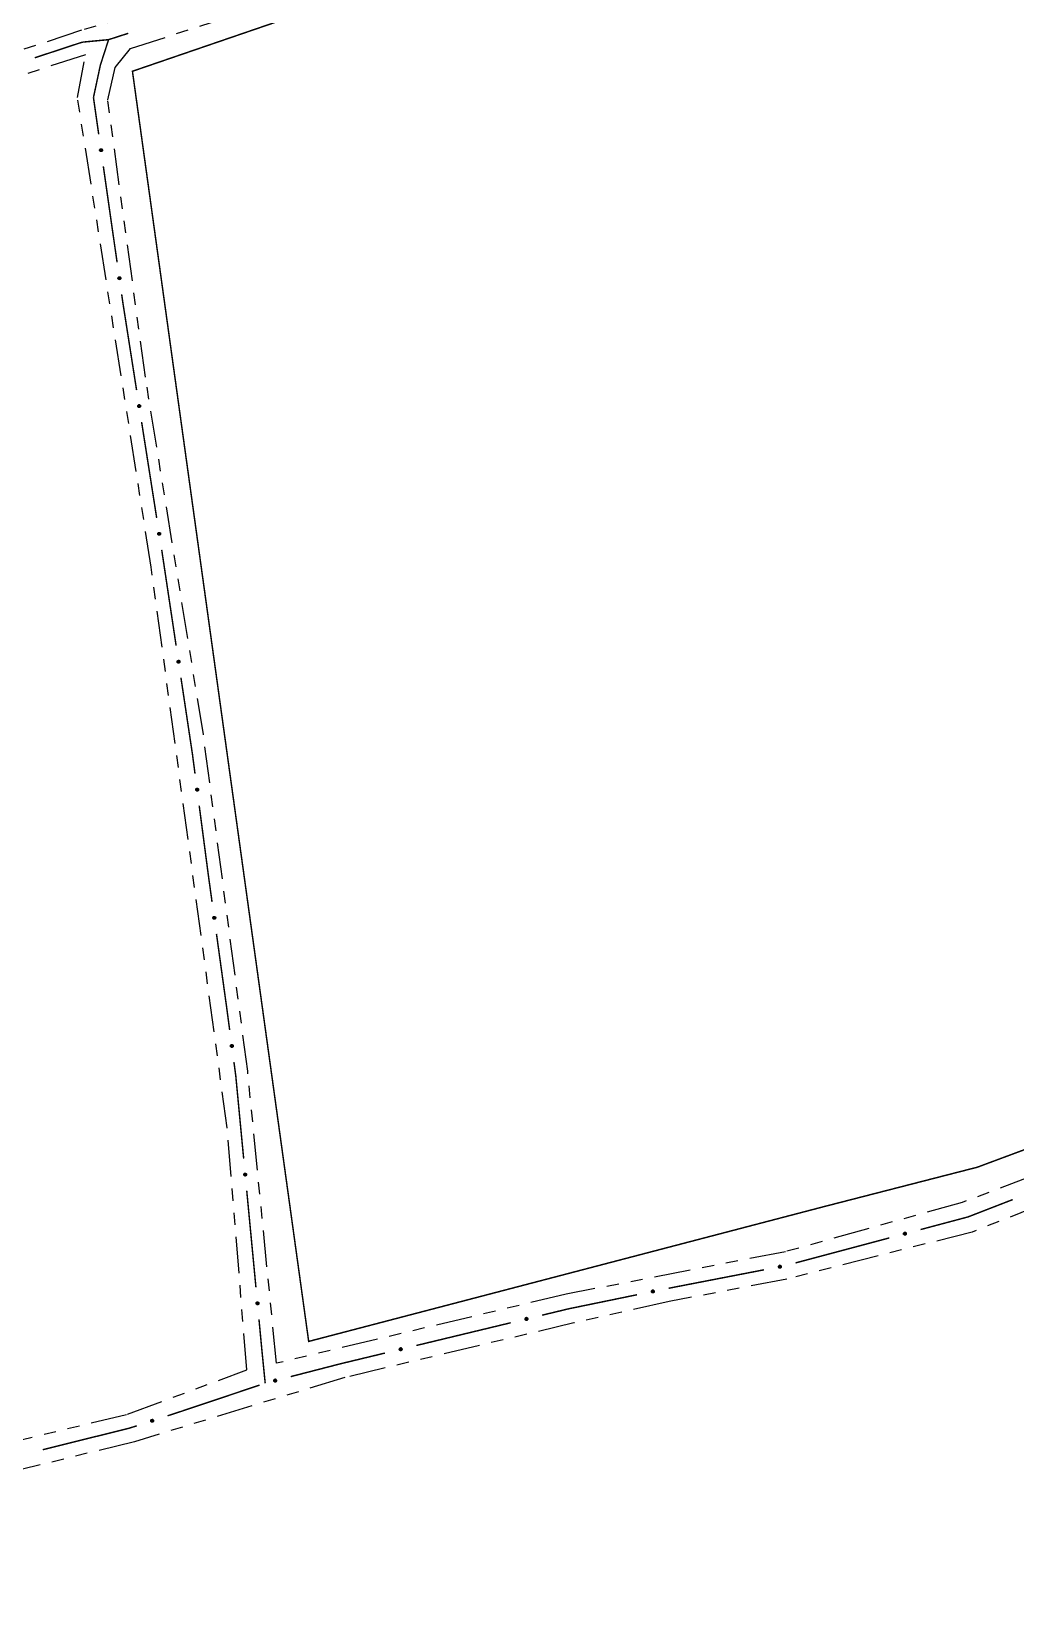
# Model space of a CAD drawing. Extents: x 209066 to 212010, y 4879784 to 4881672.
# Drawn here: x 209366.6 to 209488.4, y 4880762.4 to 4880955.9 of the extents above; entities that cross this region are included whole.
import ezdxf

# ---------------------------------------------------------------- set-up
doc = ezdxf.new("R2010")
doc.units = 0
doc.header["$LTSCALE"] = 1.5
doc.header["$MEASUREMENT"] = 0
doc.linetypes.add('TRACO_12', pattern=[2.5, 2, -0.5])
doc.linetypes.add('TRACO_25', pattern=[8, 3, -1, 1, -1, 1, -1])
for name, color, linetype in [('RU-QUADRA', 210, 'CONTINUOUS'), ('SV-EIXO-ROD-ESTR', 7, 'CONTINUOUS'), ('SV-EIXO-RUA-N-PAV', 6, 'CONTINUOUS'), ('SV-EST-M-N-PAV', 20, 'CONTINUOUS'), ('SV-RUA-NAO-PAV', 7, 'CONTINUOUS')]:
    doc.layers.add(name, color=color, linetype=linetype)

msp = doc.modelspace()

# ---------------------------------------------------------------- linework, layer by layer
at = {"layer": 'RU-QUADRA', "linetype": 'TRACO_12', "const_width": 0.18, "flags": 128}
msp.add_lwpolyline([(209718.3246, 4881044.929615), (209712.598148, 4881087.980998), (209691.862048, 4881073.863046), (209673.123605, 4881065.077061), (209666.486273, 4881061.964983), (209645.389483, 4881055.046279), (209624.972192, 4881052.267117), (209614.37397, 4881047.16794), (209603.556079, 4881039.069087), (209587.8992, 4881026.670818), (209573.101829, 4881018.112119), (209531.688464, 4881001.255009), (209508.0117, 4880993.651309), (209441.944601, 4880972.434117), (209379.131711, 4880950.904411), (209400.925103, 4880793.760482), (209464.715825, 4880810.457013), (209483.613086, 4880815.315994), (209515.30812, 4880827.113899), (209539.044486, 4880835.112419), (209582.972543, 4880853.685479), (209640.795505, 4880878.159065), (209676.862274, 4880892.502665), (209700.28511, 4880905.888866), (209704.886504, 4880908.307522), (209734.432247, 4880923.83781), (209722.344442, 4881014.708502), (209721.581764, 4881020.442303)], close=True, dxfattribs=at)
at = {"layer": 'SV-EIXO-ROD-ESTR', "const_width": 0.18}
for points in [[(209367.058218, 4880952.572275), (209372.756895, 4880954.449794)], [(209372.756895, 4880954.449794), (209372.924604, 4880954.505048)], [(209372.924604, 4880954.505048), (209375.735309, 4880954.772735)], [(209375.735309, 4880954.772735), (209376.181401, 4880954.815219)], [(209376.181401, 4880954.815219), (209377.658348, 4880955.291654)], [(209377.658348, 4880955.291654), (209378.585227, 4880955.590647)], [(209378.585227, 4880955.590647), (209378.61015, 4880955.598361)]]:
    msp.add_lwpolyline(points, dxfattribs=at)
at = {"layer": 'SV-EIXO-RUA-N-PAV', "const_width": 0.18}
for points in [[(209376.181401, 4880954.815219), (209375.259871, 4880951.960262)], [(209375.259871, 4880951.960262), (209375.166968, 4880951.672441)], [(209375.166968, 4880951.672441), (209374.395515, 4880948.056257)], [(209374.395515, 4880948.056257), (209374.309916, 4880947.655011)], [(209374.309916, 4880947.655011), (209374.961012, 4880943.111703)], [(209375.52845, 4880939.152155), (209377.230763, 4880927.273514)], [(209377.798201, 4880923.313966), (209377.94006, 4880922.32408)], [(209377.94006, 4880922.32408), (209377.952386, 4880922.23807)], [(209377.952386, 4880922.23807), (209379.333631, 4880913.432633)], [(209379.333631, 4880913.432633), (209379.452227, 4880912.676586)], [(209379.452227, 4880912.676586), (209379.643922, 4880911.45685)], [(209380.264943, 4880907.505352), (209382.128006, 4880895.65086)], [(209382.749027, 4880891.699362), (209382.773302, 4880891.544904)], [(209382.773302, 4880891.544904), (209384.533857, 4880879.832842)], [(209385.128456, 4880875.877282), (209386.466304, 4880866.977273)], [(209386.466304, 4880866.977273), (209386.549686, 4880866.422574)], [(209386.549686, 4880866.422574), (209386.867541, 4880864.004305)], [(209387.388812, 4880860.038416), (209388.431355, 4880852.106638)], [(209388.431355, 4880852.106638), (209388.531619, 4880851.34382)], [(209388.531619, 4880851.34382), (209388.974469, 4880848.143695)], [(209389.522786, 4880844.181455), (209390.756499, 4880835.266414)], [(209390.756499, 4880835.266414), (209390.78138, 4880835.086619)], [(209390.78138, 4880835.086619), (209391.153882, 4880832.292852)], [(209391.682537, 4880828.32794), (209391.8147, 4880827.336712)], [(209391.8147, 4880827.336712), (209391.90626, 4880826.650016)], [(209391.90626, 4880826.650016), (209392.884761, 4880816.389341)], [(209393.264496, 4880812.407406), (209393.834097, 4880806.434505)], [(209487.981098, 4880811.307739), (209483.319882, 4880809.498577)], [(209482.461914, 4880809.165574), (209476.587769, 4880807.598139)], [(209483.319882, 4880809.498577), (209482.461914, 4880809.165574)], [(209393.834097, 4880806.434505), (209393.834626, 4880806.428951)], [(209393.834626, 4880806.428951), (209394.400815, 4880800.461329)], [(209472.722992, 4880806.566878), (209461.128662, 4880803.473092)], [(209457.222856, 4880802.620219), (209445.441915, 4880800.337806)], [(209441.523207, 4880799.535584), (209433.687333, 4880797.923418)], [(209433.077557, 4880797.797962), (209429.794158, 4880797.006459)], [(209433.687333, 4880797.923418), (209433.077557, 4880797.797962)], [(209394.778625, 4880796.479211), (209395.156435, 4880792.497094)], [(209425.905548, 4880796.069061), (209414.239719, 4880793.256869)], [(209395.156435, 4880792.497094), (209395.17377, 4880792.31438)], [(209395.17377, 4880792.31438), (209395.456015, 4880789.512092)], [(209410.351109, 4880792.319472), (209405.490347, 4880791.147725)], [(209395.456015, 4880789.512092), (209395.54873, 4880788.591561)], [(209404.903148, 4880791.006174), (209398.710156, 4880789.407605)], [(209405.490347, 4880791.147725), (209404.903148, 4880791.006174)], [(209394.851943, 4880788.357807), (209385.371218, 4880785.177263)], [(209385.07458, 4880785.077749), (209383.4697, 4880784.557445)], [(209385.371218, 4880785.177263), (209385.07458, 4880785.077749)], [(209378.772031, 4880783.034457), (209368.037446, 4880780.364601)], [(209379.664671, 4880783.323851), (209378.772031, 4880783.034457)]]:
    msp.add_lwpolyline(points, dxfattribs=at)
at = {"layer": 'SV-EIXO-RUA-N-PAV'}
for points in [[(209375.333316, 4880941.289772), (209375.372867, 4880941.261002), (209375.400976, 4880941.228188), (209375.416543, 4880941.194071), (209375.422439, 4880941.160336), (209375.424583, 4880941.125145), (209375.418916, 4880941.089187), (209375.403787, 4880941.050671), (209375.375205, 4880941.010793), (209375.339697, 4880940.984208), (209375.307066, 4880940.967156), (209375.272243, 4880940.958983), (209375.238022, 4880940.957473), (209375.200866, 4880940.964595), (209375.161983, 4880940.980308), (209375.12258, 4880941.010018), (209375.095243, 4880941.042378), (209375.081052, 4880941.075772), (209375.073058, 4880941.110833), (209375.0713, 4880941.146787), (209375.077065, 4880941.182052), (209375.092956, 4880941.221171), (209375.122796, 4880941.259674), (209375.154759, 4880941.287308), (209375.187946, 4880941.301964), (209375.222641, 4880941.309057), (209375.257911, 4880941.311637), (209375.294294, 4880941.307446), (209375.333316, 4880941.289772)], [(209377.603067, 4880925.451583), (209377.642618, 4880925.422813), (209377.670727, 4880925.389999), (209377.686294, 4880925.355882), (209377.69219, 4880925.322147), (209377.694334, 4880925.286956), (209377.688667, 4880925.250998), (209377.673538, 4880925.212482), (209377.644956, 4880925.172604), (209377.609448, 4880925.146019), (209377.576817, 4880925.128967), (209377.541994, 4880925.120794), (209377.507773, 4880925.119285), (209377.470617, 4880925.126406), (209377.431734, 4880925.142119), (209377.392331, 4880925.171829), (209377.364994, 4880925.204189), (209377.350803, 4880925.237583), (209377.342809, 4880925.272644), (209377.341051, 4880925.308598), (209377.346816, 4880925.343863), (209377.362707, 4880925.382982), (209377.392547, 4880925.421485), (209377.42451, 4880925.449119), (209377.457697, 4880925.463775), (209377.492392, 4880925.470868), (209377.527662, 4880925.473448), (209377.564045, 4880925.469257), (209377.603067, 4880925.451583)], [(209380.040871, 4880909.64013), (209380.080808, 4880909.611898), (209380.109359, 4880909.579467), (209380.125387, 4880909.545565), (209380.131739, 4880909.511913), (209380.134359, 4880909.476753), (209380.129181, 4880909.440722), (209380.114575, 4880909.402005), (209380.086535, 4880909.361744), (209380.051391, 4880909.334679), (209380.018994, 4880909.317187), (209379.984285, 4880909.308544), (209379.950087, 4880909.30657), (209379.912838, 4880909.313188), (209379.873746, 4880909.328373), (209379.833944, 4880909.357547), (209379.806171, 4880909.389533), (209379.791529, 4880909.422732), (209379.783061, 4880909.457681), (209379.780816, 4880909.493608), (209379.786103, 4880909.528948), (209379.801463, 4880909.568279), (209379.830778, 4880909.607182), (209379.862364, 4880909.635246), (209379.895349, 4880909.650351), (209379.929945, 4880909.657914), (209379.965177, 4880909.660971), (209380.001613, 4880909.657273), (209380.040871, 4880909.64013)], [(209382.524955, 4880893.83414), (209382.564893, 4880893.805908), (209382.593444, 4880893.773477), (209382.609472, 4880893.739575), (209382.615824, 4880893.705923), (209382.618444, 4880893.670763), (209382.613265, 4880893.634732), (209382.598659, 4880893.596015), (209382.57062, 4880893.555754), (209382.535476, 4880893.528689), (209382.503079, 4880893.511197), (209382.46837, 4880893.502554), (209382.434171, 4880893.50058), (209382.396922, 4880893.507197), (209382.357831, 4880893.522382), (209382.318029, 4880893.551557), (209382.290256, 4880893.583543), (209382.275614, 4880893.616742), (209382.267145, 4880893.651691), (209382.2649, 4880893.687618), (209382.270188, 4880893.722957), (209382.285548, 4880893.762289), (209382.314863, 4880893.801192), (209382.346449, 4880893.829256), (209382.379434, 4880893.844361), (209382.414029, 4880893.851923), (209382.449262, 4880893.854981), (209382.485698, 4880893.851283), (209382.524955, 4880893.83414)], [(209384.918656, 4880878.01351), (209384.958404, 4880877.985012), (209384.986738, 4880877.952391), (209385.002539, 4880877.918382), (209385.008666, 4880877.884688), (209385.011051, 4880877.849512), (209385.005631, 4880877.813517), (209384.990767, 4880877.774898), (209384.962459, 4880877.734825), (209384.927135, 4880877.707996), (209384.894622, 4880877.690721), (209384.859856, 4880877.682309), (209384.825645, 4880877.680565), (209384.788441, 4880877.687431), (209384.749452, 4880877.702876), (209384.709846, 4880877.732316), (209384.682287, 4880877.764487), (209384.667868, 4880877.797783), (209384.659633, 4880877.832788), (209384.657628, 4880877.868729), (209384.663151, 4880877.904033), (209384.678774, 4880877.943261), (209384.708349, 4880877.981967), (209384.740121, 4880878.00982), (209384.773206, 4880878.024703), (209384.807852, 4880878.032034), (209384.843104, 4880878.034856), (209384.879514, 4880878.030915), (209384.918656, 4880878.01351)], [(209387.218594, 4880862.178161), (209387.257808, 4880862.148932), (209387.285533, 4880862.115792), (209387.300701, 4880862.081497), (209387.306203, 4880862.047695), (209387.307937, 4880862.012481), (209387.301852, 4880861.976592), (209387.286275, 4880861.938255), (209387.257231, 4880861.898713), (209387.221416, 4880861.872542), (209387.188588, 4880861.855872), (209387.153672, 4880861.848106), (209387.119435, 4880861.846995), (209387.082365, 4880861.854548), (209387.043668, 4880861.870713), (209387.004614, 4880861.900881), (209386.977656, 4880861.933556), (209386.963855, 4880861.967114), (209386.956269, 4880862.002265), (209386.95493, 4880862.038238), (209386.961106, 4880862.073433), (209386.977452, 4880862.112365), (209387.007738, 4880862.150517), (209387.040021, 4880862.177776), (209387.073376, 4880862.192045), (209387.108151, 4880862.198734), (209387.14345, 4880862.200902), (209387.179781, 4880862.196287), (209387.218594, 4880862.178161)], [(209389.337974, 4880846.319989), (209389.377386, 4880846.291028), (209389.405336, 4880846.258079), (209389.420738, 4880846.223887), (209389.426471, 4880846.190124), (209389.428445, 4880846.154923), (209389.422605, 4880846.118993), (209389.40729, 4880846.080551), (209389.378516, 4880846.040811), (209389.34288, 4880846.014397), (209389.310167, 4880845.997503), (209389.275305, 4880845.989499), (209389.241077, 4880845.988154), (209389.203955, 4880845.995454), (209389.165149, 4880846.011355), (209389.12589, 4880846.041256), (209389.09871, 4880846.073747), (209389.08468, 4880846.107209), (209389.076855, 4880846.142308), (209389.07527, 4880846.17827), (209389.081206, 4880846.213506), (209389.097286, 4880846.252549), (209389.127311, 4880846.290907), (209389.159408, 4880846.318386), (209389.192665, 4880846.332882), (209389.227393, 4880846.339808), (209389.262676, 4880846.342217), (209389.299038, 4880846.33785), (209389.337974, 4880846.319989)], [(209391.508335, 4880830.467365), (209391.547603, 4880830.438209), (209391.575389, 4880830.405121), (209391.590622, 4880830.370853), (209391.596187, 4880830.337062), (209391.597986, 4880830.301851), (209391.591968, 4880830.265951), (209391.576463, 4880830.227585), (209391.547492, 4880830.187989), (209391.511725, 4880830.161752), (209391.478929, 4880830.145021), (209391.444028, 4880830.137189), (209391.409793, 4880830.136014), (209391.372708, 4880830.143499), (209391.333982, 4880830.159592), (209391.294871, 4880830.189687), (209391.267852, 4880830.222312), (209391.253989, 4880830.255844), (209391.246338, 4880830.290981), (209391.244932, 4880830.326951), (209391.251042, 4880830.362157), (209391.267316, 4880830.40112), (209391.297531, 4880830.439328), (209391.329763, 4880830.466648), (209391.363092, 4880830.480978), (209391.397854, 4880830.487732), (209391.433148, 4880830.489966), (209391.469488, 4880830.485419), (209391.508335, 4880830.467365)], [(209393.170572, 4880814.551855), (209393.20872, 4880814.521249), (209393.235247, 4880814.487143), (209393.249185, 4880814.452329), (209393.25348, 4880814.418353), (209393.253959, 4880814.383099), (209393.2466, 4880814.34745), (209393.229668, 4880814.309692), (209393.199234, 4880814.271209), (209393.16251, 4880814.24633), (209393.12911, 4880814.230839), (209393.09394, 4880814.224321), (209393.059685, 4880814.22443), (209393.022907, 4880814.233298), (209392.98481, 4880814.250831), (209392.946855, 4880814.28237), (209392.921077, 4880814.315985), (209392.90848, 4880814.350012), (209392.902151, 4880814.385411), (209392.902093, 4880814.421409), (209392.909518, 4880814.456361), (209392.92724, 4880814.494687), (209392.958866, 4880814.531736), (209392.992099, 4880814.557829), (209393.02594, 4880814.570901), (209393.060931, 4880814.576347), (209393.096285, 4880814.577258), (209393.132429, 4880814.571352), (209393.170572, 4880814.551855)], [(209474.822584, 4880807.013192), (209474.798688, 4880806.970519), (209474.769425, 4880806.93873), (209474.737386, 4880806.919241), (209474.704584, 4880806.909401), (209474.669892, 4880806.903115), (209474.633517, 4880806.904493), (209474.593483, 4880806.914966), (209474.550508, 4880806.938637), (209474.519913, 4880806.970755), (209474.499126, 4880807.001143), (209474.486896, 4880807.034756), (209474.481354, 4880807.06856), (209474.484035, 4880807.106297), (209474.495045, 4880807.146763), (209474.519892, 4880807.189401), (209474.548795, 4880807.220369), (209474.580279, 4880807.238406), (209474.61415, 4880807.250487), (209474.649644, 4880807.25648), (209474.685343, 4880807.254921), (209474.726066, 4880807.243763), (209474.767825, 4880807.218681), (209474.799041, 4880807.190207), (209474.817515, 4880807.158984), (209474.828658, 4880807.125371), (209474.835387, 4880807.090652), (209474.835523, 4880807.054029), (209474.822584, 4880807.013192)], [(209459.348342, 4880802.919879), (209459.321544, 4880802.878965), (209459.290147, 4880802.849281), (209459.256834, 4880802.832061), (209459.223429, 4880802.824519), (209459.188385, 4880802.820653), (209459.152193, 4880802.824551), (209459.112982, 4880802.837774), (209459.071751, 4880802.864368), (209459.043457, 4880802.89853), (209459.024827, 4880802.930286), (209459.014957, 4880802.964666), (209459.011772, 4880802.998773), (209459.017064, 4880803.036233), (209459.030852, 4880803.075839), (209459.058596, 4880803.116651), (209459.089577, 4880803.145541), (209459.122236, 4880803.161351), (209459.156863, 4880803.171054), (209459.192687, 4880803.174572), (209459.228192, 4880803.170542), (209459.268044, 4880803.156587), (209459.307962, 4880803.12867), (209459.337129, 4880803.0981), (209459.353394, 4880803.065671), (209459.362179, 4880803.031366), (209459.366484, 4880802.996264), (209459.364081, 4880802.95972), (209459.348342, 4880802.919879)], [(209443.645091, 4880799.859758), (209443.618768, 4880799.818537), (209443.587716, 4880799.788493), (209443.554604, 4880799.770889), (209443.521288, 4880799.762963), (209443.48629, 4880799.758693), (209443.450056, 4880799.762172), (209443.410695, 4880799.774942), (209443.36916, 4880799.801057), (209443.340473, 4880799.834891), (209443.321478, 4880799.86643), (209443.311212, 4880799.900694), (209443.307633, 4880799.934762), (209443.312492, 4880799.972281), (209443.325823, 4880800.012043), (209443.353094, 4880800.053172), (209443.383739, 4880800.082418), (209443.416213, 4880800.098604), (209443.450726, 4880800.108706), (209443.486507, 4880800.112638), (209443.522056, 4880800.109017), (209443.562066, 4880800.095523), (209443.602305, 4880800.068069), (209443.631822, 4880800.037837), (209443.648461, 4880800.005599), (209443.657641, 4880799.971397), (209443.662351, 4880799.936347), (209443.66037, 4880799.899778), (209443.645091, 4880799.859758)], [(209394.685737, 4880798.623705), (209394.72387, 4880798.59308), (209394.750381, 4880798.558962), (209394.764302, 4880798.524141), (209394.768581, 4880798.490163), (209394.769043, 4880798.454909), (209394.761666, 4880798.419263), (209394.744716, 4880798.381513), (209394.714264, 4880798.343045), (209394.677527, 4880798.318184), (209394.64412, 4880798.302709), (209394.608947, 4880798.296208), (209394.574692, 4880798.296333), (209394.537918, 4880798.30522), (209394.49983, 4880798.322771), (209394.46189, 4880798.354328), (209394.436128, 4880798.387955), (209394.423547, 4880798.421989), (209394.417235, 4880798.457391), (209394.417195, 4880798.493388), (209394.424637, 4880798.528338), (209394.442378, 4880798.566654), (209394.474021, 4880798.603689), (209394.507267, 4880798.629766), (209394.541115, 4880798.642821), (209394.576108, 4880798.64825), (209394.611462, 4880798.649144), (209394.647603, 4880798.643221), (209394.685737, 4880798.623705)], [(209428.01533, 4880796.464416), (209427.990408, 4880796.422334), (209427.960383, 4880796.391262), (209427.927882, 4880796.372555), (209427.894852, 4880796.363512), (209427.860018, 4880796.358067), (209427.823687, 4880796.360326), (209427.783919, 4880796.371765), (209427.741529, 4880796.396469), (209427.71172, 4880796.429318), (209427.691675, 4880796.4602), (209427.680263, 4880796.4941), (209427.67554, 4880796.528028), (209427.679135, 4880796.565689), (209427.69112, 4880796.605877), (209427.716993, 4880796.647901), (209427.746637, 4880796.67816), (209427.778548, 4880796.69543), (209427.812701, 4880796.706687), (209427.848331, 4880796.71182), (209427.883981, 4880796.709397), (209427.924423, 4880796.697256), (209427.965561, 4880796.671171), (209427.996079, 4880796.641949), (209428.013792, 4880796.610288), (209428.024118, 4880796.576415), (209428.030004, 4880796.541543), (209428.029254, 4880796.504927), (209428.01533, 4880796.464416)], [(209412.460891, 4880792.714827), (209412.435969, 4880792.672745), (209412.405944, 4880792.641673), (209412.373443, 4880792.622966), (209412.340413, 4880792.613923), (209412.305578, 4880792.608478), (209412.269247, 4880792.610737), (209412.229479, 4880792.622176), (209412.187089, 4880792.64688), (209412.157281, 4880792.679729), (209412.137236, 4880792.710611), (209412.125824, 4880792.744511), (209412.121101, 4880792.778439), (209412.124695, 4880792.8161), (209412.136681, 4880792.856288), (209412.162553, 4880792.898311), (209412.192198, 4880792.928571), (209412.224109, 4880792.945841), (209412.258262, 4880792.957098), (209412.293891, 4880792.96223), (209412.329542, 4880792.959808), (209412.369983, 4880792.947667), (209412.411122, 4880792.921581), (209412.44164, 4880792.892359), (209412.459353, 4880792.860699), (209412.469679, 4880792.826825), (209412.475565, 4880792.791954), (209412.474815, 4880792.755338), (209412.460891, 4880792.714827)], [(209396.940263, 4880788.837062), (209396.916021, 4880788.794585), (209396.886499, 4880788.763035), (209396.854303, 4880788.743808), (209396.821421, 4880788.734236), (209396.786679, 4880788.728233), (209396.750317, 4880788.729908), (209396.71037, 4880788.740706), (209396.667589, 4880788.764726), (209396.637257, 4880788.797092), (209396.616718, 4880788.827649), (209396.604763, 4880788.861361), (209396.599496, 4880788.895209), (209396.602485, 4880788.932923), (209396.613823, 4880788.973298), (209396.639017, 4880789.015731), (209396.668172, 4880789.046463), (209396.699802, 4880789.064243), (209396.73377, 4880789.076047), (209396.769312, 4880789.081752), (209396.804997, 4880789.079902), (209396.845628, 4880789.068412), (209396.88718, 4880789.042991), (209396.918164, 4880789.014263), (209396.936383, 4880788.982891), (209396.947251, 4880788.949187), (209396.953697, 4880788.914415), (209396.953535, 4880788.877792), (209396.940263, 4880788.837062)], [(209381.737811, 4880783.880244), (209381.716199, 4880783.83637), (209381.688652, 4880783.803082), (209381.657685, 4880783.781931), (209381.625448, 4880783.770376), (209381.591135, 4880783.762269), (209381.554738, 4880783.761728), (209381.514208, 4880783.770075), (209381.470045, 4880783.791447), (209381.437799, 4880783.821907), (209381.415438, 4880783.851157), (209381.401454, 4880783.884079), (209381.394137, 4880783.917544), (209381.394825, 4880783.955369), (209381.403685, 4880783.99636), (209381.42625, 4880784.040248), (209381.45348, 4880784.072698), (209381.483969, 4880784.092369), (209381.517156, 4880784.106219), (209381.552285, 4880784.114076), (209381.588016, 4880784.114401), (209381.629271, 4880784.105406), (209381.672294, 4880784.08256), (209381.704968, 4880784.055771), (209381.725063, 4880784.025566), (209381.737963, 4880783.992587), (209381.746512, 4880783.958271), (209381.74858, 4880783.921706), (209381.737811, 4880783.880244)]]:
    msp.add_lwpolyline(points, close=True, dxfattribs=at)
for points in [[(209375.0713, 4880941.146787), (209375.095243, 4880941.042378)], [(209375.075427, 4880941.160213), (209375.107517, 4880941.03248)], [(209375.077065, 4880941.182052), (209375.12258, 4880941.010018)], [(209375.088147, 4880941.196498), (209375.140722, 4880941.002777)], [(209375.092956, 4880941.221171), (209375.161983, 4880940.980308)], [(209375.109935, 4880941.236839), (209375.180486, 4880940.975392)], [(209375.122796, 4880941.259674), (209375.200866, 4880940.964595)], [(209375.138094, 4880941.2712), (209375.217734, 4880940.965567)], [(209375.154759, 4880941.287308), (209375.238022, 4880940.957473)], [(209375.171084, 4880941.291091), (209375.254208, 4880940.961145)], [(209375.187946, 4880941.301964), (209375.272243, 4880940.958983)], [(209375.205235, 4880941.302878), (209375.286819, 4880940.96444)], [(209375.222641, 4880941.309057), (209375.307066, 4880940.967156)], [(209375.241898, 4880941.306753), (209375.324441, 4880940.980859)], [(209375.257911, 4880941.311637), (209375.339697, 4880940.984208)], [(209375.276634, 4880941.304839), (209375.357237, 4880941.002101)], [(209375.294294, 4880941.307446), (209375.375205, 4880941.010793)], [(209375.312144, 4880941.297522), (209375.387134, 4880941.033954)], [(209375.333316, 4880941.289772), (209375.403787, 4880941.050671)], [(209375.354223, 4880941.273226), (209375.409886, 4880941.07719)], [(209375.372867, 4880941.261002), (209375.418916, 4880941.089187)], [(209375.388971, 4880941.242365), (209375.419517, 4880941.115789)], [(209375.400976, 4880941.228188), (209375.424583, 4880941.125145)], [(209377.341051, 4880925.308598), (209377.364994, 4880925.204189)], [(209377.345178, 4880925.322024), (209377.377268, 4880925.194291)], [(209377.346816, 4880925.343863), (209377.392331, 4880925.171829)], [(209377.357898, 4880925.358309), (209377.410473, 4880925.164588)], [(209377.362707, 4880925.382982), (209377.431734, 4880925.142119)], [(209377.379686, 4880925.39865), (209377.450237, 4880925.137203)], [(209377.392547, 4880925.421485), (209377.470617, 4880925.126406)], [(209377.407845, 4880925.433011), (209377.487485, 4880925.127378)], [(209377.42451, 4880925.449119), (209377.507773, 4880925.119285)], [(209377.440835, 4880925.452902), (209377.523959, 4880925.122956)], [(209377.457697, 4880925.463775), (209377.541994, 4880925.120794)], [(209377.474986, 4880925.464689), (209377.55657, 4880925.126251)], [(209377.492392, 4880925.470868), (209377.576817, 4880925.128967)], [(209377.511649, 4880925.468564), (209377.594192, 4880925.14267)], [(209377.527662, 4880925.473448), (209377.609448, 4880925.146019)], [(209377.546385, 4880925.46665), (209377.626988, 4880925.163912)], [(209377.564045, 4880925.469257), (209377.644956, 4880925.172604)], [(209377.581895, 4880925.459333), (209377.656885, 4880925.195765)], [(209377.603067, 4880925.451583), (209377.673538, 4880925.212482)], [(209377.623974, 4880925.435037), (209377.679637, 4880925.239001)], [(209377.642618, 4880925.422813), (209377.688667, 4880925.250998)], [(209377.658722, 4880925.404176), (209377.689268, 4880925.2776)], [(209377.670727, 4880925.389999), (209377.694334, 4880925.286956)], [(209379.780816, 4880909.493608), (209379.806171, 4880909.389533)], [(209379.784761, 4880909.507089), (209379.818578, 4880909.379802)], [(209379.786103, 4880909.528948), (209379.833944, 4880909.357547)], [(209379.796988, 4880909.543543), (209379.852182, 4880909.350551)], [(209379.801463, 4880909.568279), (209379.873746, 4880909.328373)], [(209379.818228, 4880909.584175), (209379.892314, 4880909.323708)], [(209379.830778, 4880909.607182), (209379.912838, 4880909.313188)], [(209379.845919, 4880909.618915), (209379.929692, 4880909.314388)], [(209379.862364, 4880909.635246), (209379.950087, 4880909.30657)], [(209379.878636, 4880909.639251), (209379.966222, 4880909.310461)], [(209379.895349, 4880909.650351), (209379.984285, 4880909.308544)], [(209379.912624, 4880909.651499), (209379.998785, 4880909.314197)], [(209379.929945, 4880909.657914), (209380.018994, 4880909.317187)], [(209379.949231, 4880909.655871), (209380.036182, 4880909.331124)], [(209379.965177, 4880909.660971), (209380.051391, 4880909.334679)], [(209379.98399, 4880909.654427), (209380.068687, 4880909.352808)], [(209380.001613, 4880909.657273), (209380.086535, 4880909.361744)], [(209380.019596, 4880909.647591), (209380.098149, 4880909.385064)], [(209380.040871, 4880909.64013), (209380.114575, 4880909.402005)], [(209380.062, 4880909.623868), (209380.120313, 4880909.428604)], [(209380.080808, 4880909.611898), (209380.129181, 4880909.440722)], [(209380.097164, 4880909.593481), (209380.129421, 4880909.46733)], [(209380.109359, 4880909.579467), (209380.134359, 4880909.476753)], [(209382.414029, 4880893.851923), (209382.503079, 4880893.511197)], [(209382.433316, 4880893.849881), (209382.520266, 4880893.525134)], [(209382.449262, 4880893.854981), (209382.535476, 4880893.528689)], [(209382.468075, 4880893.848437), (209382.552772, 4880893.546818)], [(209382.485698, 4880893.851283), (209382.57062, 4880893.555754)], [(209382.2649, 4880893.687618), (209382.290256, 4880893.583543)], [(209382.268846, 4880893.701099), (209382.302663, 4880893.573812)], [(209382.270188, 4880893.722957), (209382.318029, 4880893.551557)], [(209382.281073, 4880893.737553), (209382.336267, 4880893.544561)], [(209382.285548, 4880893.762289), (209382.357831, 4880893.522382)], [(209382.302313, 4880893.778185), (209382.376398, 4880893.517718)], [(209382.314863, 4880893.801192), (209382.396922, 4880893.507197)], [(209382.330003, 4880893.812925), (209382.413776, 4880893.508398)], [(209382.346449, 4880893.829256), (209382.434171, 4880893.50058)], [(209382.362721, 4880893.833261), (209382.450307, 4880893.50447)], [(209382.379434, 4880893.844361), (209382.46837, 4880893.502554)], [(209382.396709, 4880893.845509), (209382.48287, 4880893.508207)], [(209382.503681, 4880893.841601), (209382.582234, 4880893.579074)], [(209382.524955, 4880893.83414), (209382.598659, 4880893.596015)], [(209382.546085, 4880893.817878), (209382.604398, 4880893.622614)], [(209382.564893, 4880893.805908), (209382.613265, 4880893.634732)], [(209382.581248, 4880893.787491), (209382.613506, 4880893.66134)], [(209382.593444, 4880893.773477), (209382.618444, 4880893.670763)], [(209384.657628, 4880877.868729), (209384.682287, 4880877.764487)], [(209384.661663, 4880877.882184), (209384.694629, 4880877.754673)], [(209384.663151, 4880877.904033), (209384.709846, 4880877.732316)], [(209384.674134, 4880877.918555), (209384.728037, 4880877.725199)], [(209384.678774, 4880877.943261), (209384.749452, 4880877.702876)], [(209384.695645, 4880877.959044), (209384.767988, 4880877.698088)], [(209384.708349, 4880877.981967), (209384.788441, 4880877.687431)], [(209384.723567, 4880877.993598), (209384.805303, 4880877.688519)], [(209384.740121, 4880878.00982), (209384.825645, 4880877.680565)], [(209384.756419, 4880878.013715), (209384.841806, 4880877.684347)], [(209384.773206, 4880878.024703), (209384.859856, 4880877.682309)], [(209384.790488, 4880878.025736), (209384.874393, 4880877.687866)], [(209384.807852, 4880878.032034), (209384.894622, 4880877.690721)], [(209384.827124, 4880878.029863), (209384.911902, 4880877.704543)], [(209384.843104, 4880878.034856), (209384.927135, 4880877.707996)], [(209384.861872, 4880878.028187), (209384.944552, 4880877.726009)], [(209384.879514, 4880878.030915), (209384.962459, 4880877.734825)], [(209384.897432, 4880878.021113), (209384.974229, 4880877.758067)], [(209384.918656, 4880878.01351), (209384.990767, 4880877.774898)], [(209384.939676, 4880877.997107), (209384.996683, 4880877.801458)], [(209384.958404, 4880877.985012), (209385.005631, 4880877.813517)], [(209384.974636, 4880877.966486), (209385.00605, 4880877.840122)], [(209384.986738, 4880877.952391), (209385.011051, 4880877.849512)], [(209386.95493, 4880862.038238), (209386.977656, 4880861.933556)], [(209386.959214, 4880862.051615), (209386.989814, 4880861.923516)], [(209386.961106, 4880862.073433), (209387.004614, 4880861.900881)], [(209386.972356, 4880862.087749), (209387.02267, 4880861.893428)], [(209386.977452, 4880862.112365), (209387.043668, 4880861.870713)], [(209386.994612, 4880862.127833), (209387.062112, 4880861.865582)], [(209387.007738, 4880862.150517), (209387.082365, 4880861.854548)], [(209387.02317, 4880862.161864), (209387.099244, 4880861.855324)], [(209387.040021, 4880862.177776), (209387.119435, 4880861.846995)], [(209387.056389, 4880862.18137), (209387.135663, 4880861.850477)], [(209387.073376, 4880862.192045), (209387.153672, 4880861.848106)], [(209387.090674, 4880862.192757), (209387.16831, 4880861.853392)], [(209387.108151, 4880862.198734), (209387.188588, 4880861.855872)], [(209387.12738, 4880862.196206), (209387.206122, 4880861.869372)], [(209387.14345, 4880862.200902), (209387.221416, 4880861.872542)], [(209387.162091, 4880862.193887), (209387.239163, 4880861.89023)], [(209387.179781, 4880862.196287), (209387.257231, 4880861.898713)], [(209387.197514, 4880862.186156), (209387.269428, 4880861.921733)], [(209387.218594, 4880862.178161), (209387.286275, 4880861.938255)], [(209387.239307, 4880862.161372), (209387.292682, 4880861.964701)], [(209387.257808, 4880862.148932), (209387.301852, 4880861.976592)], [(209387.273694, 4880862.130109), (209387.302763, 4880862.003185)], [(209387.285533, 4880862.115792), (209387.307937, 4880862.012481)], [(209389.07527, 4880846.17827), (209389.09871, 4880846.073747)], [(209389.079463, 4880846.191676), (209389.110936, 4880846.063789)], [(209389.081206, 4880846.213506), (209389.12589, 4880846.041256)], [(209389.092358, 4880846.227899), (209389.143996, 4880846.033926)], [(209389.097286, 4880846.252549), (209389.165149, 4880846.011355)], [(209389.11434, 4880846.268134), (209389.183628, 4880846.00635)], [(209389.127311, 4880846.290907), (209389.203955, 4880845.995454)], [(209389.142665, 4880846.30236), (209389.220828, 4880845.996345)], [(209389.159408, 4880846.318386), (209389.241077, 4880845.988154)], [(209389.17575, 4880846.322091), (209389.25728, 4880845.991747)], [(209389.192665, 4880846.332882), (209389.275305, 4880845.989499)], [(209389.209957, 4880846.333712), (209389.289907, 4880845.994885)], [(209389.227393, 4880846.339808), (209389.310167, 4880845.997503)], [(209389.246639, 4880846.337411), (209389.327608, 4880846.011122)], [(209389.262676, 4880846.342217), (209389.34288, 4880846.014397)], [(209389.281365, 4880846.335329), (209389.360506, 4880846.032205)], [(209389.299038, 4880846.33785), (209389.378516, 4880846.040811)], [(209389.31684, 4880846.32784), (209389.390556, 4880846.063914)], [(209389.337974, 4880846.319989), (209389.40729, 4880846.080551)], [(209389.358801, 4880846.303342), (209389.413516, 4880846.10704)], [(209389.377386, 4880846.291028), (209389.422605, 4880846.118993)], [(209389.3934, 4880846.272314), (209389.423334, 4880846.145592)], [(209389.405336, 4880846.258079), (209389.428445, 4880846.154923)], [(209391.244932, 4880830.326951), (209391.267852, 4880830.222312)], [(209391.249191, 4880830.340336), (209391.280029, 4880830.212294)], [(209391.251042, 4880830.362157), (209391.294871, 4880830.189687)], [(209391.262265, 4880830.376494), (209391.312941, 4880830.182268)], [(209391.267316, 4880830.40112), (209391.333982, 4880830.159592)], [(209391.284447, 4880830.41662), (209391.352436, 4880830.154495)], [(209391.297531, 4880830.439328), (209391.372708, 4880830.143499)], [(209391.312941, 4880830.450704), (209391.389586, 4880830.144306)], [(209391.329763, 4880830.466648), (209391.409793, 4880830.136014)], [(209391.346124, 4880830.470271), (209391.426014, 4880830.139527)], [(209391.363092, 4880830.480978), (209391.444028, 4880830.137189)], [(209391.380388, 4880830.481723), (209391.458656, 4880830.142503)], [(209391.397854, 4880830.487732), (209391.478929, 4880830.145021)], [(209391.417088, 4880830.485239), (209391.496437, 4880830.158553)], [(209391.433148, 4880830.489966), (209391.511725, 4880830.161752)], [(209391.451803, 4880830.482985), (209391.52944, 4880830.179472)], [(209391.469488, 4880830.485419), (209391.547492, 4880830.187989)], [(209391.48724, 4880830.475321), (209391.559647, 4880830.211032)], [(209391.508335, 4880830.467365), (209391.576463, 4880830.227585)], [(209391.529079, 4880830.450614), (209391.58282, 4880830.254043)], [(209391.547603, 4880830.438209), (209391.591968, 4880830.265951)], [(209391.563524, 4880830.419415), (209391.592829, 4880830.292546)], [(209391.575389, 4880830.405121), (209391.597986, 4880830.301851)], [(209392.974691, 4880814.542527), (209393.039802, 4880814.233473)], [(209392.992099, 4880814.557829), (209393.059685, 4880814.22443)], [(209393.008583, 4880814.560837), (209393.076026, 4880814.227332)], [(209393.02594, 4880814.570901), (209393.09394, 4880814.224321)], [(209393.043253, 4880814.570997), (209393.108757, 4880814.229083)], [(209393.060931, 4880814.576347), (209393.12911, 4880814.230839)], [(209393.080058, 4880814.573136), (209393.147113, 4880814.243706)], [(209393.096285, 4880814.577258), (209393.16251, 4880814.24633)], [(209393.114665, 4880814.569583), (209393.180876, 4880814.263374)], [(209393.132429, 4880814.571352), (209393.199234, 4880814.271209)], [(209393.14979, 4880814.560596), (209393.212244, 4880814.29378)], [(209393.170572, 4880814.551855), (209393.229668, 4880814.309692)], [(209392.902093, 4880814.421409), (209392.921077, 4880814.315985)], [(209392.90685, 4880814.434625), (209392.93287, 4880814.305518)], [(209392.909518, 4880814.456361), (209392.946855, 4880814.28237)], [(209392.921271, 4880814.470268), (209392.964634, 4880814.274279)], [(209392.92724, 4880814.494687), (209392.98481, 4880814.250831)], [(209392.94494, 4880814.509534), (209393.00306, 4880814.245047)], [(209392.958866, 4880814.531736), (209393.022907, 4880814.233298)], [(209393.190674, 4880814.534339), (209393.237013, 4880814.335893)], [(209393.20872, 4880814.521249), (209393.2466, 4880814.34745)], [(209393.223926, 4880814.501872), (209393.248457, 4880814.373994)], [(209393.235247, 4880814.487143), (209393.253959, 4880814.383099)], [(209474.799041, 4880807.190207), (209474.481354, 4880807.06856)], [(209474.767825, 4880807.218681), (209474.484035, 4880807.106297)], [(209474.817515, 4880807.158984), (209474.486896, 4880807.034756)], [(209474.804727, 4880807.174444), (209474.486912, 4880807.05292)], [(209474.781078, 4880807.204852), (209474.486994, 4880807.089661)], [(209474.74363, 4880807.228754), (209474.492349, 4880807.127809)], [(209474.820465, 4880807.141925), (209474.494036, 4880807.020927)], [(209474.726066, 4880807.243763), (209474.495045, 4880807.146763)], [(209474.828658, 4880807.125371), (209474.499126, 4880807.001143)], [(209474.828645, 4880807.105976), (209474.514786, 4880806.985508)], [(209474.700997, 4880807.245624), (209474.514844, 4880807.170531)], [(209474.685343, 4880807.254921), (209474.519892, 4880807.189401)], [(209474.835387, 4880807.090652), (209474.519913, 4880806.970755)], [(209474.830848, 4880807.071257), (209474.539753, 4880806.955451)], [(209474.663464, 4880807.253968), (209474.540416, 4880807.207012)], [(209474.649644, 4880807.25648), (209474.548795, 4880807.220369)], [(209474.835523, 4880807.054029), (209474.550508, 4880806.938637)], [(209474.827778, 4880807.035131), (209474.574916, 4880806.929528)], [(209474.822584, 4880807.013192), (209474.593483, 4880806.914966)], [(209474.808623, 4880806.990477), (209474.620537, 4880806.912043)], [(209474.798688, 4880806.970519), (209474.633517, 4880806.904493)], [(209474.782084, 4880806.952326), (209474.660003, 4880806.907039)], [(209474.769425, 4880806.93873), (209474.669892, 4880806.903115)], [(209459.337129, 4880803.0981), (209459.011772, 4880802.998773)], [(209459.353394, 4880803.065671), (209459.014957, 4880802.964666)], [(209459.341708, 4880803.08198), (209459.016232, 4880802.982786)], [(209459.307962, 4880803.12867), (209459.017064, 4880803.036233)], [(209459.320225, 4880803.113955), (209459.018862, 4880803.019433)], [(209459.355154, 4880803.048448), (209459.021121, 4880802.950376)], [(209459.362179, 4880803.031366), (209459.024827, 4880802.930286)], [(209459.284524, 4880803.140396), (209459.026849, 4880803.057117)], [(209459.268044, 4880803.156587), (209459.030852, 4880803.075839)], [(209459.360822, 4880803.012019), (209459.039365, 4880802.913603)], [(209459.366484, 4880802.996264), (209459.043457, 4880802.89853)], [(209459.243164, 4880803.160181), (209459.052252, 4880803.098176)], [(209459.228192, 4880803.170542), (209459.058596, 4880803.116651)], [(209459.360612, 4880802.977231), (209459.062188, 4880802.881888)], [(209459.364081, 4880802.95972), (209459.071751, 4880802.864368)], [(209459.2063, 4880803.171108), (209459.080292, 4880803.132796)], [(209459.192687, 4880803.174572), (209459.089577, 4880803.145541)], [(209459.355044, 4880802.941405), (209459.095469, 4880802.853588)], [(209459.348342, 4880802.919879), (209459.112982, 4880802.837774)], [(209459.33284, 4880802.898186), (209459.139768, 4880802.832983)], [(209459.321544, 4880802.878965), (209459.152193, 4880802.824551)], [(209459.303719, 4880802.861967), (209459.178792, 4880802.825254)], [(209459.290147, 4880802.849281), (209459.188385, 4880802.820653)], [(209443.631822, 4880800.037837), (209443.307633, 4880799.934762)], [(209443.648461, 4880800.005599), (209443.311212, 4880799.900694)], [(209443.636587, 4880800.021772), (209443.312278, 4880799.918827)], [(209443.602305, 4880800.068069), (209443.312492, 4880799.972281)], [(209443.614736, 4880800.053497), (209443.314484, 4880799.955502)], [(209443.650419, 4880799.988397), (209443.317541, 4880799.886476)], [(209443.657641, 4880799.971397), (209443.321478, 4880799.86643)], [(209443.578733, 4880800.079524), (209443.322036, 4880799.993276)], [(209443.562066, 4880800.095523), (209443.325823, 4880800.012043)], [(209443.656507, 4880799.952036), (209443.336207, 4880799.849916)], [(209443.662351, 4880799.936347), (209443.340473, 4880799.834891)], [(209443.537147, 4880800.09883), (209443.346963, 4880800.034626)], [(209443.522056, 4880800.109017), (209443.353094, 4880800.053172)], [(209443.656699, 4880799.917248), (209443.359395, 4880799.818466)], [(209443.66037, 4880799.899778), (209443.36916, 4880799.801057)], [(209443.500159, 4880800.10933), (209443.374602, 4880800.069567)], [(209443.486507, 4880800.112638), (209443.383739, 4880800.082418)], [(209443.651545, 4880799.88136), (209443.393, 4880799.790552)], [(209443.645091, 4880799.859758), (209443.410695, 4880799.774942)], [(209443.629841, 4880799.837887), (209443.437534, 4880799.77046)], [(209443.618768, 4880799.818537), (209443.450056, 4880799.762172)], [(209443.60114, 4880799.801334), (209443.476645, 4880799.763182)], [(209443.587716, 4880799.788493), (209443.48629, 4880799.758693)], [(209394.417195, 4880798.493388), (209394.436128, 4880798.387955)], [(209394.421959, 4880798.506602), (209394.447916, 4880798.377483)], [(209394.424637, 4880798.528338), (209394.46189, 4880798.354328)], [(209394.436396, 4880798.542238), (209394.479665, 4880798.346229)], [(209394.442378, 4880798.566654), (209394.49983, 4880798.322771)], [(209394.460085, 4880798.581493), (209394.518077, 4880798.316978)], [(209394.474021, 4880798.603689), (209394.537918, 4880798.30522)], [(209394.489852, 4880798.614472), (209394.554814, 4880798.305386)], [(209394.507267, 4880798.629766), (209394.574692, 4880798.296333)], [(209394.523753, 4880798.632766), (209394.591035, 4880798.299228)], [(209394.541115, 4880798.642821), (209394.608947, 4880798.296208)], [(209394.558427, 4880798.642909), (209394.623766, 4880798.300963)], [(209394.576108, 4880798.64825), (209394.64412, 4880798.302709)], [(209394.595234, 4880798.64503), (209394.662129, 4880798.315568)], [(209394.611462, 4880798.649144), (209394.677527, 4880798.318184)], [(209394.629839, 4880798.64146), (209394.695901, 4880798.33522)], [(209394.647603, 4880798.643221), (209394.714264, 4880798.343045)], [(209394.664959, 4880798.632456), (209394.727284, 4880798.36561)], [(209394.685737, 4880798.623705), (209394.744716, 4880798.381513)], [(209394.70583, 4880798.60618), (209394.752073, 4880798.407711)], [(209394.72387, 4880798.59308), (209394.761666, 4880798.419263)], [(209394.739067, 4880798.573696), (209394.763536, 4880798.445806)], [(209394.750381, 4880798.558962), (209394.769043, 4880798.454909)], [(209427.996079, 4880796.641949), (209427.67554, 4880796.528028)], [(209427.965561, 4880796.671171), (209427.679135, 4880796.565689)], [(209428.013792, 4880796.610288), (209427.680263, 4880796.4941)], [(209428.001382, 4880796.626053), (209427.680718, 4880796.512259)], [(209427.978476, 4880796.657025), (209427.681689, 4880796.548987)], [(209428.016328, 4880796.593162), (209427.687066, 4880796.480103)], [(209427.941618, 4880796.681826), (209427.687967, 4880796.586994)], [(209427.924423, 4880796.697256), (209427.69112, 4880796.605877)], [(209428.024118, 4880796.576415), (209427.691675, 4880796.4602)], [(209428.023636, 4880796.557026), (209427.706952, 4880796.444192)], [(209427.899406, 4880796.699723), (209427.711489, 4880796.629158)], [(209428.030004, 4880796.541543), (209427.71172, 4880796.429318)], [(209427.883981, 4880796.709397), (209427.716993, 4880796.647901)], [(209428.024998, 4880796.522264), (209427.731184, 4880796.413539)], [(209427.862086, 4880796.708973), (209427.737937, 4880796.66501)], [(209428.029254, 4880796.504927), (209427.741529, 4880796.396469)], [(209427.848331, 4880796.71182), (209427.746637, 4880796.67816)], [(209428.021053, 4880796.486223), (209427.765709, 4880796.386772)], [(209428.01533, 4880796.464416), (209427.783919, 4880796.371765)], [(209428.000823, 4880796.442045), (209427.810893, 4880796.368188)], [(209427.990408, 4880796.422334), (209427.823687, 4880796.360326)], [(209427.973369, 4880796.404548), (209427.850227, 4880796.36223)], [(209427.960383, 4880796.391262), (209427.860018, 4880796.358067)], [(209412.44164, 4880792.892359), (209412.121101, 4880792.778439)], [(209412.411122, 4880792.921581), (209412.124695, 4880792.8161)], [(209412.459353, 4880792.860699), (209412.125824, 4880792.744511)], [(209412.446942, 4880792.876463), (209412.126279, 4880792.76267)], [(209412.424036, 4880792.907436), (209412.12725, 4880792.799398)], [(209412.461889, 4880792.843573), (209412.132627, 4880792.730513)], [(209412.387178, 4880792.932237), (209412.133528, 4880792.837405)], [(209412.369983, 4880792.947667), (209412.136681, 4880792.856288)], [(209412.469679, 4880792.826825), (209412.137236, 4880792.710611)], [(209412.469197, 4880792.807437), (209412.152512, 4880792.694602)], [(209412.344967, 4880792.950134), (209412.15705, 4880792.879569)], [(209412.475565, 4880792.791954), (209412.157281, 4880792.679729)], [(209412.329542, 4880792.959808), (209412.162553, 4880792.898311)], [(209412.470558, 4880792.772675), (209412.176745, 4880792.66395)], [(209412.307647, 4880792.959384), (209412.183498, 4880792.91542)], [(209412.474815, 4880792.755338), (209412.187089, 4880792.64688)], [(209412.293891, 4880792.96223), (209412.192198, 4880792.928571)], [(209412.466614, 4880792.736634), (209412.21127, 4880792.637182)], [(209412.460891, 4880792.714827), (209412.229479, 4880792.622176)], [(209412.446384, 4880792.692456), (209412.256454, 4880792.618599)], [(209412.435969, 4880792.672745), (209412.269247, 4880792.610737)], [(209412.41893, 4880792.654958), (209412.295788, 4880792.612641)], [(209412.405944, 4880792.641673), (209412.305578, 4880792.608478)], [(209396.918164, 4880789.014263), (209396.599496, 4880788.895209)], [(209396.88718, 4880789.042991), (209396.602485, 4880788.932923)], [(209396.936383, 4880788.982891), (209396.604763, 4880788.861361)], [(209396.923721, 4880788.998454), (209396.604926, 4880788.879525)], [(209396.90032, 4880789.029054), (209396.605308, 4880788.916263)], [(209396.863069, 4880789.053261), (209396.610974, 4880788.954367)], [(209396.939194, 4880788.965808), (209396.61179, 4880788.847474)], [(209396.845628, 4880789.068412), (209396.613823, 4880788.973298)], [(209396.947251, 4880788.949187), (209396.616718, 4880788.827649)], [(209396.947081, 4880788.929794), (209396.63225, 4880788.811887)], [(209396.820575, 4880789.070477), (209396.633816, 4880788.996903)], [(209396.953697, 4880788.914415), (209396.637257, 4880788.797092)], [(209396.804997, 4880789.079902), (209396.639017, 4880789.015731)], [(209396.949001, 4880788.895058), (209396.656971, 4880788.781628)], [(209396.783111, 4880789.079127), (209396.659685, 4880789.033175)], [(209396.953535, 4880788.877792), (209396.667589, 4880788.764726)], [(209396.769312, 4880789.081752), (209396.668172, 4880789.046463)], [(209396.945636, 4880788.858958), (209396.691922, 4880788.755419)], [(209396.940263, 4880788.837062), (209396.71037, 4880788.740706)], [(209396.926118, 4880788.814461), (209396.737399, 4880788.737563)], [(209396.916021, 4880788.794585), (209396.750317, 4880788.729908)], [(209396.899269, 4880788.776528), (209396.776823, 4880788.732238)], [(209396.886499, 4880788.763035), (209396.786679, 4880788.728233)], [(209381.704968, 4880784.055771), (209381.394137, 4880783.917544)], [(209381.672294, 4880784.08256), (209381.394825, 4880783.955369)], [(209381.686258, 4880784.069449), (209381.398656, 4880783.938913)], [(209381.711477, 4880784.04033), (209381.400511, 4880783.902219)], [(209381.725063, 4880784.025566), (209381.401454, 4880783.884079)], [(209381.647602, 4880784.091344), (209381.401993, 4880783.97729)], [(209381.629271, 4880784.105406), (209381.403685, 4880783.99636)], [(209381.728908, 4880784.008686), (209381.409313, 4880783.870646)], [(209381.737963, 4880783.992587), (209381.415438, 4880783.851157)], [(209381.604139, 4880784.105942), (209381.422204, 4880784.021138)], [(209381.588016, 4880784.114401), (209381.42625, 4880784.040248)], [(209381.738972, 4880783.973219), (209381.431901, 4880783.83637)], [(209381.746512, 4880783.958271), (209381.437799, 4880783.821907)], [(209381.566218, 4880784.112295), (209381.445817, 4880784.058917)], [(209381.552285, 4880784.114076), (209381.45348, 4880784.072698)], [(209381.743003, 4880783.938664), (209381.458418, 4880783.807672)], [(209381.74858, 4880783.921706), (209381.470045, 4880783.791447)], [(209381.741841, 4880783.902426), (209381.494899, 4880783.783638)], [(209381.737811, 4880783.880244), (209381.514208, 4880783.770075)], [(209381.725068, 4880783.856824), (209381.541378, 4880783.768583)], [(209381.716199, 4880783.83637), (209381.554738, 4880783.761728)], [(209381.700577, 4880783.817327), (209381.581054, 4880783.765667)], [(209381.688652, 4880783.803082), (209381.591135, 4880783.762269)]]:
    msp.add_lwpolyline(points, dxfattribs=at)
at = {"layer": 'SV-EST-M-N-PAV', "linetype": 'TRACO_25'}
for points in [[(209378.891455, 4880953.704121, 12.037543), (209395.627511, 4880959.15595, 12.017484), (209420.683471, 4880966.167626, 11.927214), (209453.633894, 4880977.298036, 11.927214), (209486.565202, 4880989.434438, 11.907153), (209526.195248, 4881003.377207, 11.325414), (209526.400066, 4881003.657521, 11.325414), (209558.992813, 4881015.639452, 11.094724), (209580.737591, 4881025.320748, 11.074663), (209595.629132, 4881035.72462, 11.094724), (209606.176774, 4881046.24372, 11.014483), (209620.712128, 4881053.257264, 10.934243), (209636.401908, 4881056.121176, 10.924213), (209658.131815, 4881061.212777, 10.533044), (209676.99176, 4881069.19311, 10.292324), (209698.682233, 4881081.851285, 9.710584), (209715.737065, 4881093.343935, 10.212084)], [(209524.138864, 4881006.144692, 11.325414), (209485.404852, 4880992.517169, 11.907153), (209451.980863, 4880980.383694, 11.927214), (209419.140642, 4880969.914497, 11.927214), (209394.758692, 4880962.332783, 12.017484), (209372.841943, 4880955.974041, 12.037543), (209329.518547, 4880941.656713, 12.037543), (209289.404489, 4880930.099007, 12.037543), (209274.987125, 4880927.023789, 12.117784)], [(209373.312167, 4880952.95254, 13.140843), (209330.328362, 4880938.913087, 12.037543), (209289.988975, 4880927.133409, 12.037543), (209274.983246, 4880924.142064, 12.117784)]]:
    msp.add_polyline3d(points, dxfattribs=at)
at = {"layer": 'SV-RUA-NAO-PAV', "linetype": 'TRACO_25'}
for points in [[(209327.76723, 4880759.710847, 10.325019), (209327.105347, 4880767.449492, 10.325019), (209327.432863, 4880771.161337, 10.355124), (209329.343372, 4880772.853502, 10.355124), (209331.645422, 4880773.34442, 10.214635), (209350.701843, 4880778.063609, 9.973796), (209378.536678, 4880784.762309, 9.592467), (209393.286368, 4880790.241059, 9.451978), (209390.843614, 4880820.177952, 12.238143), (209381.457676, 4880889.530853, 12.639343), (209372.332851, 4880947.644937, 12.117784), (209373.312167, 4880952.95254, 13.140843)], [(209524.287198, 4880827.091582, 13.712553), (209481.743751, 4880810.956506, 13.963303), (209459.886968, 4880804.857735, 14.003423), (209432.776033, 4880799.600826, 9.411838), (209396.94585, 4880791.060874, 9.451978), (209393.382601, 4880827.177142, 12.699523), (209387.899012, 4880868.87287, 12.759703), (209380.735369, 4880913.068378, 11.877064), (209376.072433, 4880947.384865, 11.937243), (209377.011916, 4880951.364419, 11.937243), (209378.891455, 4880953.704121, 11.957303)], [(209525.318555, 4880824.038753, 7.724645), (209482.959853, 4880807.293829, 12.819883), (209460.059679, 4880801.469507, 12.759703), (209445.498876, 4880798.689718, 12.779763), (209433.717861, 4880796.042299, 9.411838), (209405.390479, 4880789.29138, 9.451978), (209379.379589, 4880781.349124, 9.592467), (209351.118392, 4880774.399649, 9.973796), (209332.345599, 4880770.397134, 10.214635), (209330.271333, 4880769.632931, 10.214635), (209329.910999, 4880767.359361, 10.224669), (209330.610777, 4880759.667225, 10.325019)]]:
    msp.add_polyline3d(points, dxfattribs=at)

doc.saveas('drawing.dxf')
